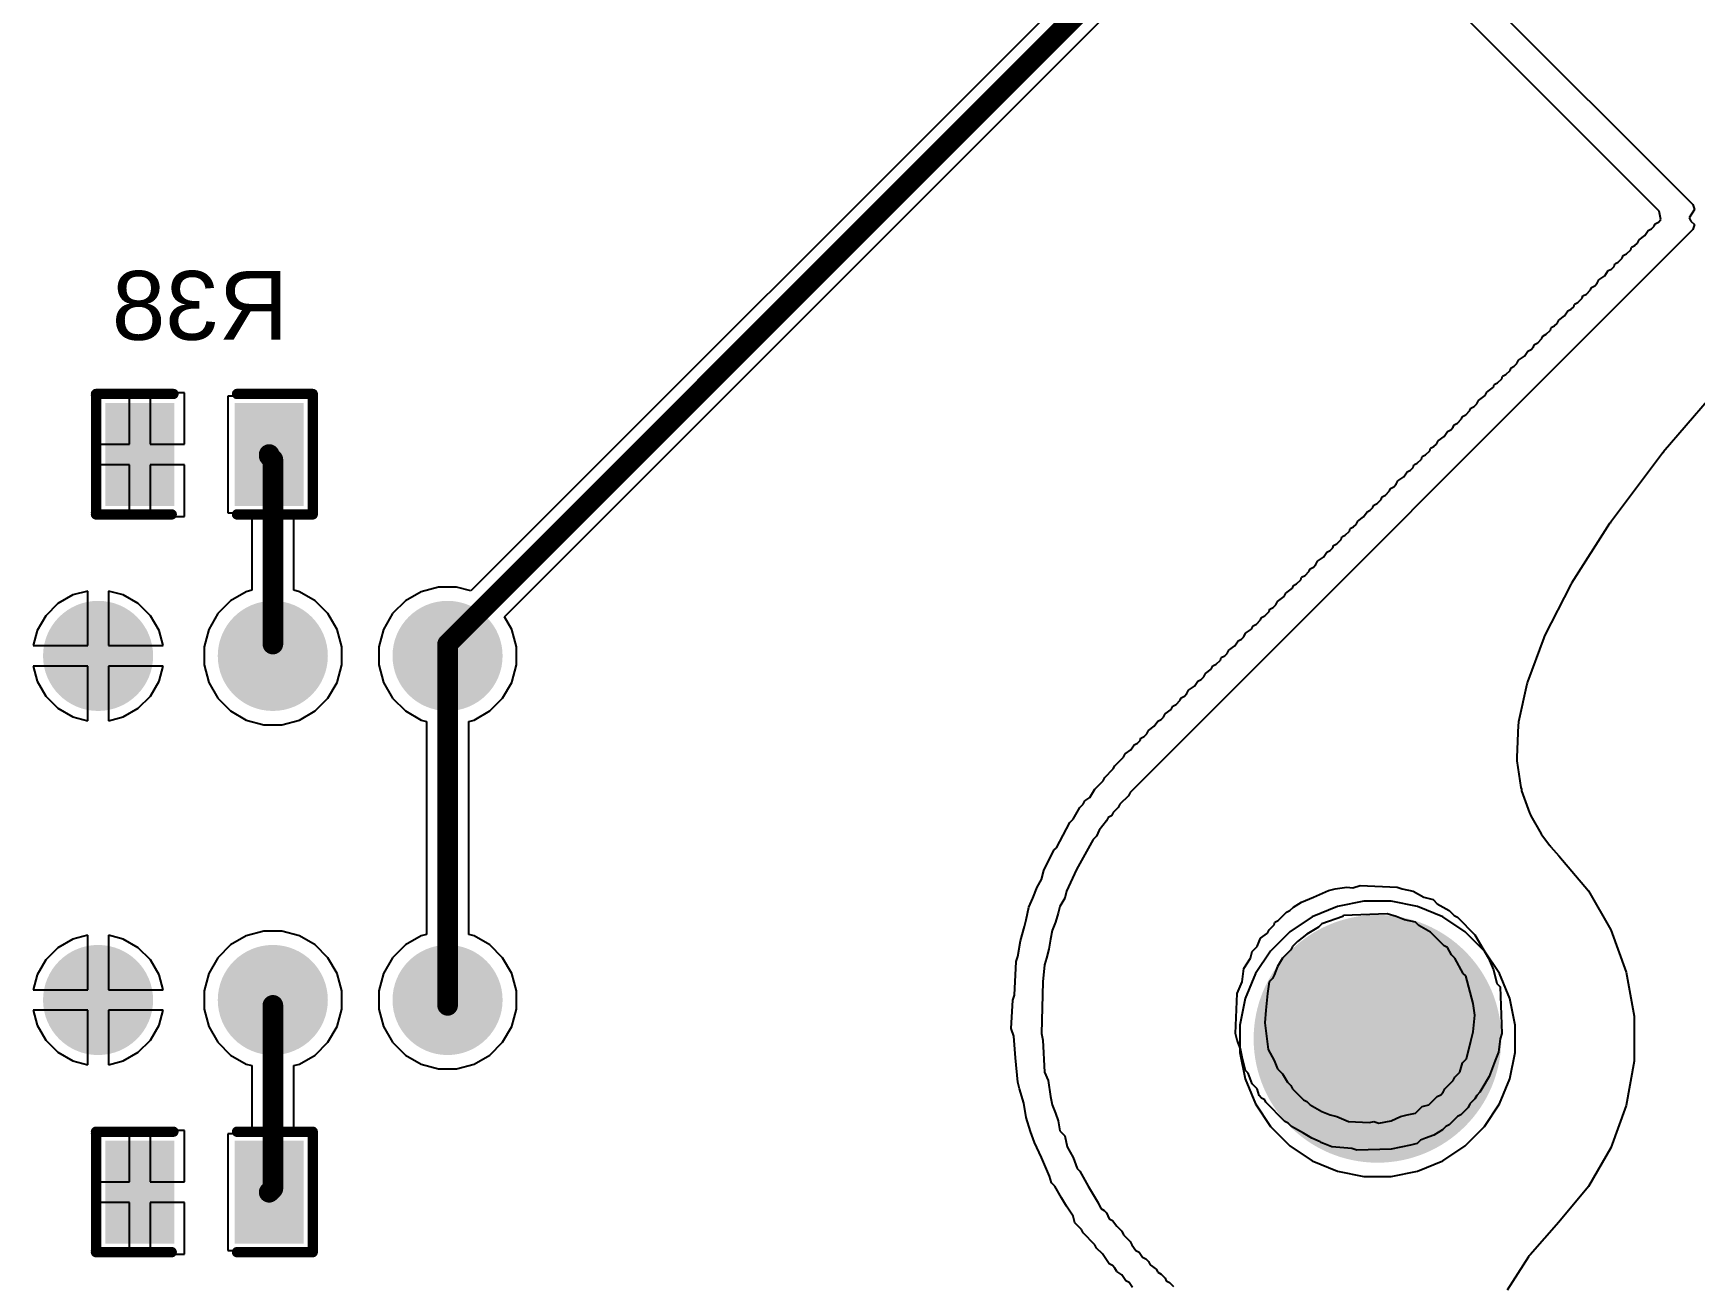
# Model space of a CAD drawing. Header units: millimetres. Extents: x 95 to 305, y 96 to 295.
# Drawn here: x 218.29 to 242.44, y 116.91 to 135.06 of the extents above; entities that cross this region are included whole.
import ezdxf

# ---------------------------------------------------------------- set-up
doc = ezdxf.new("R2010")
doc.units = ezdxf.units.MM
for name, color, linetype in [('BottomLayer', 5, 'Continuous'), ('BottomOverlay', 54, 'Continuous'), ('BottomPaste', 16, 'Continuous'), ('BottomSolder', 6, 'Continuous'), ('MultiLayer', 9, 'Continuous'), ('PadHoleLayer', 156, 'Continuous')]:
    doc.layers.add(name, color=color, linetype=linetype)
doc.styles.add('Arial', font='', dxfattribs={"height": 0.2})
doc.styles.get('Arial').set_extended_font_data('Arial')

# ---------------------------------------------------------------- blocks, each defined once
blk = doc.blocks.new('RES0805_B_21')
at = {"layer": 'BottomLayer'}
for points in [[(-1.388, 0.719), (-0.488, 0.719), (-0.488, -0.678), (-1.388, -0.678)], [(0.492, 0.719), (1.392, 0.719), (1.392, -0.678), (0.492, -0.678)]]:
    blk.add_hatch(color=5, dxfattribs=at).paths.add_polyline_path(points)
at = {"layer": 'BottomPaste'}
for points in [[(-1.388, 0.719), (-0.488, 0.719), (-0.488, -0.678), (-1.388, -0.678)], [(0.492, 0.719), (1.392, 0.719), (1.392, -0.678), (0.492, -0.678)]]:
    blk.add_hatch(color=16, dxfattribs=at).paths.add_polyline_path(points)
at = {"layer": 'BottomSolder'}
for points in [[(-1.438, 0.769), (-0.438, 0.769), (-0.438, -0.728), (-1.438, -0.728)], [(0.442, 0.769), (1.442, 0.769), (1.442, -0.728), (0.442, -0.728)]]:
    blk.add_hatch(color=6, dxfattribs=at).paths.add_polyline_path(points)
at = {"layer": 'BottomOverlay', "const_width": 0.15}
for points in [[(-1.575, 0.9), (-0.45, 0.9)], [(0.475, 0.9), (1.575, 0.9)], [(-1.575, 0.875), (-1.575, -0.825)], [(1.575, -0.825), (1.575, 0.875)], [(-1.575, -0.85), (-0.475, -0.85)], [(0.475, -0.85), (1.575, -0.85)]]:
    blk.add_lwpolyline(points, dxfattribs=at)
at = {"layer": 'BottomOverlay', "const_width": 0.075}
for points in [[(-1.613, 0.9, 1), (-1.538, 0.9, 1)], [(-0.487, 0.9, 1), (-0.412, 0.9, 1)], [(0.437, 0.9, 1), (0.513, 0.9, 1)], [(1.538, 0.9, 1), (1.613, 0.9, 1)], [(-1.613, 0.875, 1), (-1.538, 0.875, 1)], [(1.538, 0.875, 1), (1.613, 0.875, 1)], [(-1.613, -0.825, 1), (-1.538, -0.825, 1)], [(-1.613, -0.85, 1), (-1.538, -0.85, 1)], [(-0.513, -0.85, 1), (-0.437, -0.85, 1)], [(0.437, -0.85, 1), (0.513, -0.85, 1)], [(1.538, -0.825, 1), (1.613, -0.825, 1)], [(1.538, -0.85, 1), (1.613, -0.85, 1)]]:
    blk.add_lwpolyline(points, format="xyb", close=True, dxfattribs=at)
blk = doc.blocks.new('RES0805_B_22')
at = {"layer": 'BottomLayer'}
for points in [[(-1.388, 0.719), (-0.488, 0.719), (-0.488, -0.678), (-1.388, -0.678)], [(0.492, 0.719), (1.392, 0.719), (1.392, -0.678), (0.492, -0.678)]]:
    blk.add_hatch(color=5, dxfattribs=at).paths.add_polyline_path(points)
at = {"layer": 'BottomPaste'}
for points in [[(-1.388, 0.719), (-0.488, 0.719), (-0.488, -0.678), (-1.388, -0.678)], [(0.492, 0.719), (1.392, 0.719), (1.392, -0.678), (0.492, -0.678)]]:
    blk.add_hatch(color=16, dxfattribs=at).paths.add_polyline_path(points)
at = {"layer": 'BottomSolder'}
for points in [[(-1.438, 0.769), (-0.438, 0.769), (-0.438, -0.728), (-1.438, -0.728)], [(0.442, 0.769), (1.442, 0.769), (1.442, -0.728), (0.442, -0.728)]]:
    blk.add_hatch(color=6, dxfattribs=at).paths.add_polyline_path(points)
at = {"layer": 'BottomOverlay', "const_width": 0.15}
for points in [[(-1.575, 0.9), (-0.45, 0.9)], [(0.475, 0.9), (1.575, 0.9)], [(-1.575, -0.825), (-1.575, 0.875)], [(1.575, -0.825), (1.575, 0.875)], [(-1.575, -0.85), (-0.475, -0.85)], [(0.475, -0.85), (1.575, -0.85)]]:
    blk.add_lwpolyline(points, dxfattribs=at)
at = {"layer": 'BottomOverlay', "const_width": 0.075}
for points in [[(-1.613, 0.9, 1), (-1.538, 0.9, 1)], [(-0.487, 0.9, 1), (-0.412, 0.9, 1)], [(0.437, 0.9, 1), (0.513, 0.9, 1)], [(1.538, 0.9, 1), (1.613, 0.9, 1)], [(-1.613, 0.875, 1), (-1.538, 0.875, 1)], [(1.538, 0.875, 1), (1.613, 0.875, 1)], [(-1.613, -0.825, 1), (-1.538, -0.825, 1)], [(-1.613, -0.85, 1), (-1.538, -0.85, 1)], [(-0.513, -0.85, 1), (-0.437, -0.85, 1)], [(0.437, -0.85, 1), (0.513, -0.85, 1)], [(1.538, -0.825, 1), (1.613, -0.825, 1)], [(1.538, -0.85, 1), (1.613, -0.85, 1)]]:
    blk.add_lwpolyline(points, format="xyb", close=True, dxfattribs=at)
blk = doc.blocks.new('ESP1010_68')
at = {"layer": 'BottomLayer'}
h = blk.add_hatch(color=5, dxfattribs=at)
edge = h.paths.add_edge_path()
edge.add_arc((-2.596, -0.014), 0.75, 0, 360)
h = blk.add_hatch(color=5, dxfattribs=at)
edge = h.paths.add_edge_path()
edge.add_arc((-0.056, -0.014), 0.75, 0, 360)
h = blk.add_hatch(color=5, dxfattribs=at)
edge = h.paths.add_edge_path()
edge.add_arc((2.484, -0.014), 0.75, 0, 360)
at = {"layer": 'BottomSolder'}
h = blk.add_hatch(color=6, dxfattribs=at)
edge = h.paths.add_edge_path()
edge.add_arc((-2.596, -0.014), 0.8, 0, 360)
h = blk.add_hatch(color=6, dxfattribs=at)
edge = h.paths.add_edge_path()
edge.add_arc((-0.056, -0.014), 0.8, 0, 360)
h = blk.add_hatch(color=6, dxfattribs=at)
edge = h.paths.add_edge_path()
edge.add_arc((2.484, -0.014), 0.8, 0, 360)
at = {"layer": 'MultiLayer'}
h = blk.add_hatch(color=9, dxfattribs=at)
edge = h.paths.add_edge_path()
edge.add_arc((-2.596, -0.014), 0.75, 0, 360)
h = blk.add_hatch(color=9, dxfattribs=at)
edge = h.paths.add_edge_path()
edge.add_arc((-0.056, -0.014), 0.75, 0, 360)
h = blk.add_hatch(color=9, dxfattribs=at)
edge = h.paths.add_edge_path()
edge.add_arc((2.484, -0.014), 0.75, 0, 360)
at = {"layer": 'PadHoleLayer'}
h = blk.add_hatch(color=156, dxfattribs=at)
edge = h.paths.add_edge_path()
edge.add_arc((-2.596, -0.014), 0.45, 0, 360)
h = blk.add_hatch(color=156, dxfattribs=at)
edge = h.paths.add_edge_path()
edge.add_arc((-0.056, -0.014), 0.45, 0, 360)
h = blk.add_hatch(color=156, dxfattribs=at)
edge = h.paths.add_edge_path()
edge.add_arc((2.484, -0.014), 0.45, 0, 360)
blk = doc.blocks.new('ESP1010_69')
at = {"layer": 'BottomLayer'}
h = blk.add_hatch(color=5, dxfattribs=at)
edge = h.paths.add_edge_path()
edge.add_arc((-2.596, -0.014), 0.75, 0, 360)
h = blk.add_hatch(color=5, dxfattribs=at)
edge = h.paths.add_edge_path()
edge.add_arc((-0.056, -0.014), 0.75, 0, 360)
h = blk.add_hatch(color=5, dxfattribs=at)
edge = h.paths.add_edge_path()
edge.add_arc((2.484, -0.014), 0.75, 0, 360)
at = {"layer": 'BottomSolder'}
h = blk.add_hatch(color=6, dxfattribs=at)
edge = h.paths.add_edge_path()
edge.add_arc((-2.596, -0.014), 0.8, 0, 360)
h = blk.add_hatch(color=6, dxfattribs=at)
edge = h.paths.add_edge_path()
edge.add_arc((-0.056, -0.014), 0.8, 0, 360)
h = blk.add_hatch(color=6, dxfattribs=at)
edge = h.paths.add_edge_path()
edge.add_arc((2.484, -0.014), 0.8, 0, 360)
at = {"layer": 'MultiLayer'}
h = blk.add_hatch(color=9, dxfattribs=at)
edge = h.paths.add_edge_path()
edge.add_arc((-2.596, -0.014), 0.75, 0, 360)
h = blk.add_hatch(color=9, dxfattribs=at)
edge = h.paths.add_edge_path()
edge.add_arc((-0.056, -0.014), 0.75, 0, 360)
h = blk.add_hatch(color=9, dxfattribs=at)
edge = h.paths.add_edge_path()
edge.add_arc((2.484, -0.014), 0.75, 0, 360)
at = {"layer": 'PadHoleLayer'}
h = blk.add_hatch(color=156, dxfattribs=at)
edge = h.paths.add_edge_path()
edge.add_arc((-2.596, -0.014), 0.45, 0, 360)
h = blk.add_hatch(color=156, dxfattribs=at)
edge = h.paths.add_edge_path()
edge.add_arc((-0.056, -0.014), 0.45, 0, 360)
h = blk.add_hatch(color=156, dxfattribs=at)
edge = h.paths.add_edge_path()
edge.add_arc((2.484, -0.014), 0.45, 0, 360)

msp = doc.modelspace()

# ---------------------------------------------------------------- hatches: boundary and pattern name
at = {"layer": 'BottomLayer'}
h = msp.add_hatch(color=5, dxfattribs=at)
edge = h.paths.add_edge_path()
edge.add_arc((237.83, 120.45), 1.75, 0, 360)
at = {"layer": 'BottomSolder'}
h = msp.add_hatch(color=6, dxfattribs=at)
edge = h.paths.add_edge_path()
edge.add_arc((237.83, 120.45), 1.8, 0, 360)
at = {"layer": 'MultiLayer'}
h = msp.add_hatch(color=9, dxfattribs=at)
edge = h.paths.add_edge_path()
edge.add_arc((237.83, 120.45), 1.75, 0, 360)
at = {"layer": 'PadHoleLayer'}
h = msp.add_hatch(color=156, dxfattribs=at)
edge = h.paths.add_edge_path()
edge.add_arc((237.83, 120.45), 1.75, 0, 360)

# ---------------------------------------------------------------- linework, layer by layer
at = {"layer": 'BottomLayer'}
for p, q in [((247.207, 149.512), (224.653, 126.958)), ((225.141, 126.581), (247.729, 149.169)), ((243.058, 130.222), (241.985, 128.975)), ((219.69, 129.839), (219.19, 129.839)), ((219.19, 129.839), (219.19, 129.09)), ((219.69, 129.09), (219.69, 129.839)), ((220.49, 129.839), (219.99, 129.839)), ((219.99, 129.839), (219.99, 129.09)), ((220.49, 129.09), (220.49, 129.839)), ((222.32, 129.789), (221.12, 129.789)), ((221.12, 129.789), (221.12, 128.092)), ((222.32, 128.092), (222.32, 129.789)), ((219.19, 129.09), (219.69, 129.09)), ((219.99, 129.09), (220.49, 129.09)), ((241.985, 128.975), (241.981, 128.967)), ((219.69, 128.79), (219.19, 128.79)), ((219.19, 128.79), (219.19, 128.042)), ((219.69, 128.042), (219.69, 128.79)), ((220.49, 128.79), (219.99, 128.79)), ((219.99, 128.79), (219.99, 128.042)), ((220.49, 128.042), (220.49, 128.79)), ((241.975, 128.962), (241.216, 127.954)), ((241.981, 128.967), (241.975, 128.962)), ((219.19, 128.042), (219.69, 128.042)), ((219.99, 128.042), (220.49, 128.042)), ((221.12, 128.092), (221.468, 128.092)), ((221.468, 128.092), (221.468, 126.967)), ((222.08, 126.967), (222.08, 128.092)), ((222.08, 128.092), (222.32, 128.092)), ((241.205, 127.938), (240.652, 127.071)), ((241.212, 127.945), (241.205, 127.938)), ((241.216, 127.954), (241.212, 127.945)), ((240.64, 127.05), (240.259, 126.305)), ((240.647, 127.059), (240.64, 127.05)), ((240.652, 127.071), (240.647, 127.059)), ((218.867, 126.899), (218.65, 126.774)), ((219.084, 126.957), (218.867, 126.899)), ((219.084, 126.164), (219.084, 126.957)), ((219.6, 126.899), (219.384, 126.957)), ((219.384, 126.957), (219.384, 126.164)), ((219.817, 126.774), (219.6, 126.899)), ((221.16, 126.814), (220.974, 126.628)), ((221.388, 126.946), (221.16, 126.814)), ((221.468, 126.967), (221.388, 126.946)), ((222.16, 126.946), (222.08, 126.967)), ((222.388, 126.814), (222.16, 126.946)), ((222.574, 126.628), (222.388, 126.814)), ((223.7, 126.814), (223.514, 126.628)), ((223.928, 126.946), (223.7, 126.814)), ((224.182, 127.014), (223.928, 126.946)), ((224.445, 127.014), (224.182, 127.014)), ((224.653, 126.958), (224.445, 127.014)), ((218.474, 126.597), (218.349, 126.381)), ((218.65, 126.774), (218.474, 126.597)), ((219.994, 126.597), (219.817, 126.774)), ((220.119, 126.381), (219.994, 126.597)), ((220.974, 126.628), (220.842, 126.4)), ((222.706, 126.4), (222.574, 126.628)), ((223.514, 126.628), (223.382, 126.4)), ((225.246, 126.4), (225.141, 126.581)), ((218.349, 126.381), (218.29, 126.164)), ((220.177, 126.164), (220.119, 126.381)), ((220.842, 126.4), (220.774, 126.146)), ((222.774, 126.146), (222.706, 126.4)), ((223.382, 126.4), (223.314, 126.146)), ((225.314, 126.146), (225.246, 126.4)), ((218.29, 126.164), (219.084, 126.164)), ((219.384, 126.164), (220.177, 126.164)), ((220.774, 126.146), (220.774, 125.882)), ((222.774, 125.882), (222.774, 126.146)), ((223.314, 126.146), (223.314, 125.882)), ((225.314, 125.882), (225.314, 126.146)), ((240.247, 126.277), (240.009, 125.638)), ((240.255, 126.29), (240.247, 126.277)), ((240.259, 126.305), (240.255, 126.29)), ((219.084, 125.864), (218.29, 125.864)), ((218.29, 125.864), (218.349, 125.647)), ((219.084, 125.071), (219.084, 125.864)), ((220.177, 125.864), (219.384, 125.864)), ((219.384, 125.864), (219.384, 125.071)), ((220.119, 125.647), (220.177, 125.864)), ((220.774, 125.882), (220.842, 125.628)), ((222.706, 125.628), (222.774, 125.882)), ((223.314, 125.882), (223.382, 125.628)), ((225.246, 125.628), (225.314, 125.882)), ((218.349, 125.647), (218.474, 125.431)), ((219.994, 125.431), (220.119, 125.647)), ((220.842, 125.628), (220.974, 125.4)), ((222.574, 125.4), (222.706, 125.628)), ((223.382, 125.628), (223.514, 125.4)), ((225.114, 125.4), (225.246, 125.628)), ((239.999, 125.604), (239.88, 125.055)), ((240.006, 125.62), (239.999, 125.604)), ((240.009, 125.638), (240.006, 125.62)), ((218.474, 125.431), (218.65, 125.254)), ((219.817, 125.254), (219.994, 125.431)), ((220.974, 125.4), (221.16, 125.214)), ((222.388, 125.214), (222.574, 125.4)), ((223.514, 125.4), (223.7, 125.214)), ((224.928, 125.214), (225.114, 125.4)), ((218.65, 125.254), (218.867, 125.129)), ((218.867, 125.129), (219.084, 125.071)), ((219.384, 125.071), (219.6, 125.129)), ((219.6, 125.129), (219.817, 125.254)), ((221.16, 125.214), (221.388, 125.082)), ((222.16, 125.082), (222.388, 125.214)), ((223.7, 125.214), (223.928, 125.082)), ((224.7, 125.082), (224.928, 125.214)), ((221.388, 125.082), (221.642, 125.014)), ((221.642, 125.014), (221.905, 125.014)), ((221.905, 125.014), (222.16, 125.082)), ((223.928, 125.082), (224.008, 125.061)), ((224.008, 125.061), (224.008, 121.967)), ((224.62, 125.061), (224.7, 125.082)), ((224.62, 121.967), (224.62, 125.061)), ((239.874, 125.012), (239.854, 124.54)), ((239.88, 125.033), (239.874, 125.012)), ((239.88, 125.055), (239.88, 125.033)), ((239.854, 124.54), (239.857, 124.516)), ((239.857, 124.516), (239.856, 124.491)), ((239.856, 124.491), (239.913, 124.102)), ((239.913, 124.102), (239.922, 124.079)), ((239.922, 124.079), (239.925, 124.055)), ((239.925, 124.055), (240.038, 123.734)), ((240.038, 123.734), (240.05, 123.714)), ((240.05, 123.714), (240.057, 123.692)), ((240.057, 123.692), (240.208, 123.427)), ((240.208, 123.427), (240.219, 123.414)), ((240.219, 123.414), (240.227, 123.399)), ((240.227, 123.399), (240.334, 123.258)), ((240.334, 123.258), (240.342, 123.25)), ((240.342, 123.25), (240.348, 123.24)), ((240.348, 123.24), (240.467, 123.111)), ((240.467, 123.111), (240.897, 122.598)), ((237.633, 122.45), (237.247, 122.374)), ((238.027, 122.45), (237.633, 122.45)), ((238.414, 122.374), (238.027, 122.45)), ((240.897, 122.598), (241.224, 122.033)), ((236.883, 122.223), (236.555, 122.004)), ((237.247, 122.374), (236.883, 122.223)), ((238.778, 122.223), (238.414, 122.374)), ((239.105, 122.004), (238.778, 122.223)), ((221.642, 122.014), (221.388, 121.946)), ((221.905, 122.014), (221.642, 122.014)), ((222.16, 121.946), (221.905, 122.014)), ((224.008, 121.967), (223.928, 121.946)), ((224.7, 121.946), (224.62, 121.967)), ((236.555, 122.004), (236.277, 121.725)), ((239.384, 121.725), (239.105, 122.004)), ((241.224, 122.033), (241.447, 121.42)), ((218.65, 121.774), (218.474, 121.597)), ((218.867, 121.899), (218.65, 121.774)), ((219.084, 121.957), (218.867, 121.899)), ((219.084, 121.164), (219.084, 121.957)), ((219.6, 121.899), (219.384, 121.957)), ((219.384, 121.957), (219.384, 121.164)), ((219.817, 121.774), (219.6, 121.899)), ((219.994, 121.597), (219.817, 121.774)), ((221.16, 121.814), (220.974, 121.628)), ((221.388, 121.946), (221.16, 121.814)), ((222.388, 121.814), (222.16, 121.946)), ((222.574, 121.628), (222.388, 121.814)), ((223.7, 121.814), (223.514, 121.628)), ((223.928, 121.946), (223.7, 121.814)), ((224.928, 121.814), (224.7, 121.946)), ((225.114, 121.628), (224.928, 121.814)), ((236.277, 121.725), (236.058, 121.398)), ((239.603, 121.398), (239.384, 121.725)), ((218.474, 121.597), (218.349, 121.381)), ((220.119, 121.381), (219.994, 121.597)), ((220.974, 121.628), (220.842, 121.4)), ((222.706, 121.4), (222.574, 121.628)), ((223.514, 121.628), (223.382, 121.4)), ((225.246, 121.4), (225.114, 121.628)), ((218.349, 121.381), (218.29, 121.164)), ((220.177, 121.164), (220.119, 121.381)), ((220.842, 121.4), (220.774, 121.146)), ((222.774, 121.146), (222.706, 121.4)), ((223.382, 121.4), (223.314, 121.146)), ((225.314, 121.146), (225.246, 121.4)), ((236.058, 121.398), (235.907, 121.034)), ((239.753, 121.034), (239.603, 121.398)), ((241.447, 121.42), (241.56, 120.777)), ((218.29, 121.164), (219.084, 121.164)), ((219.384, 121.164), (220.177, 121.164)), ((220.774, 121.146), (220.774, 120.882)), ((222.774, 120.882), (222.774, 121.146)), ((223.314, 121.146), (223.314, 120.882)), ((225.314, 120.882), (225.314, 121.146)), ((235.907, 121.034), (235.83, 120.647)), ((239.83, 120.647), (239.753, 121.034)), ((219.084, 120.864), (218.29, 120.864)), ((218.29, 120.864), (218.349, 120.647)), ((219.084, 120.071), (219.084, 120.864)), ((220.177, 120.864), (219.384, 120.864)), ((219.384, 120.864), (219.384, 120.071)), ((220.119, 120.647), (220.177, 120.864)), ((220.774, 120.882), (220.842, 120.628)), ((222.706, 120.628), (222.774, 120.882)), ((223.314, 120.882), (223.382, 120.628)), ((225.246, 120.628), (225.314, 120.882)), ((241.56, 120.777), (241.56, 120.124)), ((218.349, 120.647), (218.474, 120.431)), ((219.994, 120.431), (220.119, 120.647)), ((220.842, 120.628), (220.974, 120.4)), ((222.574, 120.4), (222.706, 120.628)), ((223.382, 120.628), (223.514, 120.4)), ((225.114, 120.4), (225.246, 120.628)), ((235.83, 120.647), (235.83, 120.253)), ((239.83, 120.253), (239.83, 120.647)), ((218.474, 120.431), (218.65, 120.254)), ((219.817, 120.254), (219.994, 120.431)), ((220.974, 120.4), (221.16, 120.214)), ((222.388, 120.214), (222.574, 120.4)), ((223.514, 120.4), (223.7, 120.214)), ((224.928, 120.214), (225.114, 120.4)), ((218.65, 120.254), (218.867, 120.129)), ((218.867, 120.129), (219.084, 120.071)), ((219.384, 120.071), (219.6, 120.129)), ((219.6, 120.129), (219.817, 120.254)), ((221.16, 120.214), (221.388, 120.082)), ((221.388, 120.082), (221.468, 120.061)), ((221.468, 120.061), (221.468, 119.069)), ((222.08, 120.061), (222.16, 120.082)), ((222.08, 119.069), (222.08, 120.061)), ((222.16, 120.082), (222.388, 120.214)), ((223.7, 120.214), (223.928, 120.082)), ((223.928, 120.082), (224.182, 120.014)), ((224.445, 120.014), (224.7, 120.082)), ((224.7, 120.082), (224.928, 120.214)), ((235.83, 120.253), (235.907, 119.867)), ((239.753, 119.867), (239.83, 120.253)), ((241.56, 120.124), (241.447, 119.481)), ((224.182, 120.014), (224.445, 120.014)), ((235.907, 119.867), (236.058, 119.503)), ((239.603, 119.503), (239.753, 119.867)), ((236.058, 119.503), (236.277, 119.176)), ((239.384, 119.176), (239.603, 119.503)), ((241.447, 119.481), (241.224, 118.868)), ((219.69, 119.119), (219.19, 119.119)), ((219.19, 119.119), (219.19, 118.37)), ((219.69, 118.37), (219.69, 119.119)), ((220.49, 119.119), (219.99, 119.119)), ((219.99, 119.119), (219.99, 118.37)), ((220.49, 118.37), (220.49, 119.119)), ((221.468, 119.069), (221.12, 119.069)), ((221.12, 119.069), (221.12, 117.372)), ((222.32, 119.069), (222.08, 119.069)), ((222.32, 117.372), (222.32, 119.069)), ((236.277, 119.176), (236.555, 118.897)), ((239.105, 118.897), (239.384, 119.176)), ((236.555, 118.897), (236.883, 118.678)), ((238.778, 118.678), (239.105, 118.897)), ((241.224, 118.868), (240.897, 118.303)), ((236.883, 118.678), (237.247, 118.527)), ((238.414, 118.527), (238.778, 118.678)), ((219.19, 118.37), (219.69, 118.37)), ((219.99, 118.37), (220.49, 118.37)), ((237.247, 118.527), (237.633, 118.45)), ((237.633, 118.45), (238.027, 118.45)), ((238.027, 118.45), (238.414, 118.527)), ((240.897, 118.303), (240.465, 117.788)), ((219.69, 118.07), (219.19, 118.07)), ((219.19, 118.07), (219.19, 117.322)), ((219.69, 117.322), (219.69, 118.07)), ((220.49, 118.07), (219.99, 118.07)), ((219.99, 118.07), (219.99, 117.322)), ((220.49, 117.322), (220.49, 118.07)), ((240.465, 117.788), (240.047, 117.312)), ((219.19, 117.322), (219.69, 117.322)), ((219.99, 117.322), (220.49, 117.322)), ((221.12, 117.372), (222.32, 117.372)), ((240.024, 117.281), (239.715, 116.798)), ((240.037, 117.295), (240.024, 117.281)), ((240.047, 117.312), (240.037, 117.295))]:
    msp.add_line(p, q, dxfattribs=at)
at = {"layer": 'BottomLayer', "const_width": 0.3}
for points in [[(224.314, 126.186), (247.513, 149.386)], [(221.72, 128.92), (221.72, 128.94)], [(221.72, 128.92), (221.774, 128.866)], [(221.774, 126.186), (221.774, 128.866)], [(224.314, 120.936), (224.314, 126.186)], [(221.774, 118.274), (221.774, 120.936)], [(221.72, 118.22), (221.774, 118.274)]]:
    msp.add_lwpolyline(points, dxfattribs=at)
at = {"layer": 'BottomLayer', "const_width": 0.15}
for points in [[(221.645, 128.94, 1), (221.795, 128.94, 1)], [(221.645, 128.92, 1), (221.795, 128.92, 1)], [(221.645, 128.92, 1), (221.795, 128.92, 1)], [(221.699, 128.866, 1), (221.849, 128.866, 1)], [(221.699, 128.866, 1), (221.849, 128.866, 1)], [(221.699, 126.186, 1), (221.849, 126.186, 1)], [(224.239, 126.186, 1), (224.389, 126.186, 1)], [(224.239, 126.186, 1), (224.389, 126.186, 1)], [(221.699, 120.936, 1), (221.849, 120.936, 1)], [(224.239, 120.936, 1), (224.389, 120.936, 1)], [(221.645, 118.22, 1), (221.795, 118.22, 1)], [(221.699, 118.274, 1), (221.849, 118.274, 1)], [(221.699, 118.274, 1), (221.849, 118.274, 1)]]:
    msp.add_lwpolyline(points, format="xyb", close=True, dxfattribs=at)
at = {"layer": 'BottomOverlay'}
for p, q in [((221.784, 153.201), (242.412, 132.573)), ((241.925, 132.476), (221.54, 152.86)), ((241.913, 132.317), (241.949, 132.354)), ((241.949, 132.354), (241.925, 132.476)), ((242.436, 132.5), (242.363, 132.378)), ((242.363, 132.378), (242.387, 132.33)), ((242.412, 132.573), (242.436, 132.5)), ((242.412, 132.208), (234.234, 124.03)), ((241.633, 132.062), (241.718, 132.123)), ((241.718, 132.123), (241.767, 132.196)), ((241.767, 132.196), (241.815, 132.22)), ((241.815, 132.22), (241.852, 132.257)), ((241.852, 132.257), (241.864, 132.293)), ((241.864, 132.293), (241.913, 132.317)), ((242.387, 132.33), (242.436, 132.281)), ((242.436, 132.281), (242.412, 132.208)), ((241.45, 131.855), (241.511, 131.916)), ((241.511, 131.916), (241.523, 131.952)), ((241.523, 131.952), (241.572, 131.977)), ((241.572, 131.977), (241.608, 132.013)), ((241.608, 132.013), (241.633, 132.062)), ((241.182, 131.612), (241.231, 131.636)), ((241.231, 131.636), (241.268, 131.672)), ((241.268, 131.672), (241.28, 131.709)), ((241.28, 131.709), (241.328, 131.733)), ((241.328, 131.733), (241.389, 131.794)), ((241.389, 131.794), (241.402, 131.831)), ((241.402, 131.831), (241.45, 131.855)), ((240.939, 131.368), (240.988, 131.393)), ((240.988, 131.393), (241.024, 131.429)), ((241.024, 131.429), (241.049, 131.478)), ((241.049, 131.478), (241.134, 131.539)), ((241.134, 131.539), (241.182, 131.612)), ((240.696, 131.125), (240.744, 131.149)), ((240.744, 131.149), (240.805, 131.21)), ((240.805, 131.21), (240.817, 131.247)), ((240.817, 131.247), (240.866, 131.271)), ((240.866, 131.271), (240.927, 131.332)), ((240.927, 131.332), (240.939, 131.368)), ((240.464, 130.894), (240.55, 130.954)), ((240.55, 130.954), (240.598, 131.027)), ((240.598, 131.027), (240.647, 131.052)), ((240.647, 131.052), (240.683, 131.088)), ((240.683, 131.088), (240.696, 131.125)), ((240.221, 130.626), (240.233, 130.662)), ((240.233, 130.662), (240.282, 130.687)), ((240.282, 130.687), (240.343, 130.748)), ((240.343, 130.748), (240.355, 130.784)), ((240.355, 130.784), (240.404, 130.808)), ((240.404, 130.808), (240.44, 130.845)), ((240.44, 130.845), (240.464, 130.894)), ((239.965, 130.37), (240.014, 130.443)), ((240.014, 130.443), (240.063, 130.468)), ((240.063, 130.468), (240.099, 130.504)), ((240.099, 130.504), (240.112, 130.541)), ((240.112, 130.541), (240.16, 130.565)), ((240.16, 130.565), (240.221, 130.626)), ((239.759, 130.163), (239.771, 130.2)), ((239.771, 130.2), (239.819, 130.224)), ((239.819, 130.224), (239.856, 130.261)), ((239.856, 130.261), (239.88, 130.309)), ((239.88, 130.309), (239.965, 130.37)), ((239.515, 129.92), (239.527, 129.957)), ((239.527, 129.957), (239.576, 129.981)), ((239.576, 129.981), (239.637, 130.042)), ((239.637, 130.042), (239.649, 130.078)), ((239.649, 130.078), (239.698, 130.103)), ((239.698, 130.103), (239.759, 130.163)), ((239.272, 129.677), (239.296, 129.725)), ((239.296, 129.725), (239.394, 129.798)), ((239.394, 129.798), (239.418, 129.847)), ((239.418, 129.847), (239.515, 129.92)), ((238.992, 129.397), (239.053, 129.458)), ((239.053, 129.458), (239.065, 129.494)), ((239.065, 129.494), (239.114, 129.518)), ((239.114, 129.518), (239.174, 129.579)), ((239.174, 129.579), (239.187, 129.616)), ((239.187, 129.616), (239.235, 129.64)), ((239.235, 129.64), (239.272, 129.677)), ((238.797, 129.202), (238.846, 129.275)), ((238.846, 129.275), (238.895, 129.299)), ((238.895, 129.299), (238.931, 129.336)), ((238.931, 129.336), (238.943, 129.372)), ((238.943, 129.372), (238.992, 129.397)), ((238.529, 128.934), (238.59, 128.995)), ((238.59, 128.995), (238.602, 129.032)), ((238.602, 129.032), (238.651, 129.056)), ((238.651, 129.056), (238.688, 129.092)), ((238.688, 129.092), (238.712, 129.141)), ((238.712, 129.141), (238.797, 129.202)), ((238.31, 128.715), (238.347, 128.752)), ((238.347, 128.752), (238.359, 128.788)), ((238.359, 128.788), (238.408, 128.813)), ((238.408, 128.813), (238.469, 128.873)), ((238.469, 128.873), (238.481, 128.91)), ((238.481, 128.91), (238.529, 128.934)), ((238.067, 128.472), (238.104, 128.508)), ((238.104, 128.508), (238.128, 128.557)), ((238.128, 128.557), (238.213, 128.618)), ((238.213, 128.618), (238.262, 128.691)), ((238.262, 128.691), (238.31, 128.715)), ((237.824, 128.228), (237.884, 128.289)), ((237.884, 128.289), (237.897, 128.326)), ((237.897, 128.326), (237.945, 128.35)), ((237.945, 128.35), (238.006, 128.411)), ((238.006, 128.411), (238.018, 128.447)), ((238.018, 128.447), (238.067, 128.472)), ((237.544, 127.973), (237.629, 128.034)), ((237.629, 128.034), (237.678, 128.107)), ((237.678, 128.107), (237.726, 128.131)), ((237.726, 128.131), (237.763, 128.168)), ((237.763, 128.168), (237.775, 128.204)), ((237.775, 128.204), (237.824, 128.228)), ((237.312, 127.742), (237.361, 127.766)), ((237.361, 127.766), (237.422, 127.827)), ((237.422, 127.827), (237.434, 127.863)), ((237.434, 127.863), (237.483, 127.888)), ((237.483, 127.888), (237.519, 127.924)), ((237.519, 127.924), (237.544, 127.973)), ((237.045, 127.45), (237.093, 127.523)), ((237.093, 127.523), (237.142, 127.547)), ((237.142, 127.547), (237.179, 127.583)), ((237.179, 127.583), (237.191, 127.62)), ((237.191, 127.62), (237.239, 127.644)), ((237.239, 127.644), (237.3, 127.705)), ((237.3, 127.705), (237.312, 127.742)), ((236.838, 127.243), (236.85, 127.279)), ((236.85, 127.279), (236.899, 127.304)), ((236.899, 127.304), (236.935, 127.34)), ((236.935, 127.34), (236.96, 127.389)), ((236.96, 127.389), (237.045, 127.45)), ((236.607, 127.036), (236.655, 127.06)), ((236.655, 127.06), (236.716, 127.121)), ((236.716, 127.121), (236.728, 127.158)), ((236.728, 127.158), (236.777, 127.182)), ((236.777, 127.182), (236.838, 127.243)), ((236.351, 126.756), (236.375, 126.805)), ((236.375, 126.805), (236.473, 126.878)), ((236.473, 126.878), (236.497, 126.926)), ((236.497, 126.926), (236.594, 126.999)), ((236.594, 126.999), (236.607, 127.036)), ((236.132, 126.537), (236.144, 126.573)), ((236.144, 126.573), (236.193, 126.598)), ((236.193, 126.598), (236.254, 126.659)), ((236.254, 126.659), (236.266, 126.695)), ((236.266, 126.695), (236.315, 126.719)), ((236.315, 126.719), (236.351, 126.756)), ((235.889, 126.293), (235.913, 126.342)), ((235.913, 126.342), (235.998, 126.403)), ((235.998, 126.403), (236.022, 126.452)), ((236.022, 126.452), (236.071, 126.476)), ((236.071, 126.476), (236.132, 126.537)), ((235.645, 126.05), (235.67, 126.099)), ((235.67, 126.099), (235.755, 126.16)), ((235.755, 126.16), (235.803, 126.233)), ((235.803, 126.233), (235.852, 126.257)), ((235.852, 126.257), (235.889, 126.293)), ((235.414, 125.819), (235.438, 125.868)), ((235.438, 125.868), (235.487, 125.892)), ((235.487, 125.892), (235.548, 125.953)), ((235.548, 125.953), (235.56, 125.989)), ((235.56, 125.989), (235.609, 126.014)), ((235.609, 126.014), (235.645, 126.05)), ((235.171, 125.575), (235.219, 125.648)), ((235.219, 125.648), (235.268, 125.673)), ((235.268, 125.673), (235.304, 125.709)), ((235.304, 125.709), (235.329, 125.758)), ((235.329, 125.758), (235.414, 125.819)), ((234.903, 125.308), (234.964, 125.369)), ((234.964, 125.369), (234.976, 125.405)), ((234.976, 125.405), (235.025, 125.429)), ((235.025, 125.429), (235.061, 125.466)), ((235.061, 125.466), (235.085, 125.515)), ((235.085, 125.515), (235.171, 125.575)), ((234.684, 125.089), (234.72, 125.125)), ((234.72, 125.125), (234.745, 125.174)), ((234.745, 125.174), (234.83, 125.235)), ((234.83, 125.235), (234.854, 125.283)), ((234.854, 125.283), (234.903, 125.308)), ((234.44, 124.845), (234.477, 124.882)), ((234.477, 124.882), (234.501, 124.93)), ((234.501, 124.93), (234.586, 124.991)), ((234.586, 124.991), (234.635, 125.064)), ((234.635, 125.064), (234.684, 125.089)), ((234.161, 124.59), (234.246, 124.651)), ((234.246, 124.651), (234.294, 124.724)), ((234.294, 124.724), (234.343, 124.748)), ((234.343, 124.748), (234.38, 124.784)), ((234.38, 124.784), (234.392, 124.821)), ((234.392, 124.821), (234.44, 124.845)), ((233.99, 124.371), (234.014, 124.419)), ((234.014, 124.419), (234.136, 124.541)), ((234.136, 124.541), (234.161, 124.59)), ((233.722, 124.079), (233.844, 124.2)), ((233.844, 124.2), (233.868, 124.249)), ((233.868, 124.249), (233.99, 124.371)), ((233.552, 123.859), (233.576, 123.908)), ((233.576, 123.908), (233.649, 123.957)), ((233.649, 123.957), (233.722, 124.079)), ((234.209, 123.981), (234.087, 123.859)), ((234.234, 124.03), (234.209, 123.981)), ((233.406, 123.64), (233.503, 123.811)), ((233.503, 123.811), (233.552, 123.859)), ((233.917, 123.665), (233.893, 123.616)), ((233.966, 123.689), (233.917, 123.665)), ((233.99, 123.738), (233.966, 123.689)), ((234.063, 123.811), (233.99, 123.738)), ((234.087, 123.859), (234.063, 123.811)), ((233.163, 123.227), (233.357, 123.592)), ((233.357, 123.592), (233.406, 123.64)), ((233.783, 123.482), (233.747, 123.397)), ((233.893, 123.616), (233.783, 123.482)), ((232.98, 122.898), (233.126, 123.19)), ((233.126, 123.19), (233.163, 123.227)), ((233.698, 123.348), (233.455, 122.91)), ((233.747, 123.397), (233.698, 123.348)), ((232.883, 122.655), (232.944, 122.764)), ((232.944, 122.764), (232.98, 122.898)), ((233.455, 122.91), (233.309, 122.594)), ((232.761, 122.363), (232.822, 122.496)), ((232.822, 122.496), (232.883, 122.655)), ((233.284, 122.496), (233.211, 122.375)), ((233.309, 122.594), (233.284, 122.496)), ((236.728, 122.436), (236.899, 122.509)), ((236.899, 122.509), (237.118, 122.606)), ((237.118, 122.606), (237.215, 122.63)), ((237.215, 122.63), (237.385, 122.655)), ((237.385, 122.655), (237.471, 122.643)), ((237.471, 122.643), (237.58, 122.679)), ((237.58, 122.679), (238.116, 122.655)), ((238.116, 122.655), (238.189, 122.63)), ((238.189, 122.63), (238.347, 122.594)), ((238.347, 122.594), (238.505, 122.509)), ((238.505, 122.509), (238.639, 122.472)), ((238.639, 122.472), (238.7, 122.411)), ((232.724, 122.18), (232.761, 122.363)), ((233.187, 122.277), (233.15, 122.144)), ((233.211, 122.375), (233.187, 122.277)), ((236.388, 122.168), (236.509, 122.29)), ((236.509, 122.29), (236.558, 122.314)), ((236.558, 122.314), (236.607, 122.363)), ((236.607, 122.363), (236.728, 122.436)), ((237.325, 122.229), (237.02, 122.119)), ((237.337, 122.241), (237.325, 122.229)), ((237.97, 122.265), (237.337, 122.241)), ((238.104, 122.229), (237.97, 122.265)), ((238.225, 122.18), (238.104, 122.229)), ((238.7, 122.411), (238.87, 122.314)), ((238.87, 122.314), (238.943, 122.241)), ((238.943, 122.241), (238.992, 122.217)), ((238.992, 122.217), (239.247, 121.961)), ((232.639, 121.876), (232.7, 122.083)), ((232.7, 122.083), (232.724, 122.18)), ((233.102, 122.022), (233.077, 121.9)), ((233.15, 122.144), (233.102, 122.022)), ((236.132, 121.912), (236.229, 121.985)), ((236.229, 121.985), (236.254, 122.034)), ((236.254, 122.034), (236.327, 122.107)), ((236.327, 122.107), (236.339, 122.144)), ((236.339, 122.144), (236.388, 122.168)), ((236.801, 121.973), (236.667, 121.864)), ((236.972, 122.071), (236.801, 121.973)), ((237.02, 122.119), (236.972, 122.071)), ((238.383, 122.144), (238.225, 122.18)), ((238.432, 122.095), (238.383, 122.144)), ((238.602, 121.998), (238.432, 122.095)), ((238.797, 121.803), (238.602, 121.998)), ((232.603, 121.645), (232.639, 121.876)), ((233.053, 121.754), (233.017, 121.62)), ((233.077, 121.9), (233.053, 121.754)), ((236.01, 121.718), (236.083, 121.791)), ((236.083, 121.791), (236.132, 121.912)), ((236.57, 121.742), (236.448, 121.62)), ((236.594, 121.791), (236.57, 121.742)), ((236.667, 121.864), (236.594, 121.791)), ((238.846, 121.778), (238.797, 121.803)), ((238.907, 121.669), (238.846, 121.778)), ((239.247, 121.961), (239.442, 121.62)), ((232.554, 121.085), (232.578, 121.572)), ((232.578, 121.572), (232.603, 121.645)), ((232.992, 121.523), (232.968, 121.28)), ((233.017, 121.62), (232.992, 121.523)), ((235.889, 121.474), (235.986, 121.62)), ((235.986, 121.62), (236.01, 121.718)), ((236.375, 121.499), (236.327, 121.377)), ((236.448, 121.62), (236.375, 121.499)), ((238.955, 121.62), (238.907, 121.669)), ((239.077, 121.401), (238.955, 121.62)), ((239.442, 121.62), (239.515, 121.45)), ((232.968, 121.28), (232.944, 120.525)), ((235.791, 121.109), (235.864, 121.28)), ((235.864, 121.28), (235.889, 121.474)), ((236.254, 121.28), (236.229, 121.109)), ((236.302, 121.328), (236.254, 121.28)), ((236.327, 121.377), (236.302, 121.328)), ((239.114, 121.365), (239.077, 121.401)), ((239.223, 120.963), (239.114, 121.365)), ((239.515, 121.45), (239.564, 121.255)), ((239.564, 121.255), (239.613, 121.206)), ((232.505, 120.598), (232.53, 121.012)), ((232.53, 121.012), (232.554, 121.085)), ((235.767, 120.525), (235.791, 121.109)), ((236.229, 121.109), (236.205, 120.866)), ((239.613, 121.206), (239.637, 120.525)), ((236.205, 120.866), (236.193, 120.683)), ((239.247, 120.793), (239.223, 120.963)), ((239.223, 120.549), (239.247, 120.793)), ((232.542, 120.488), (232.505, 120.598)), ((232.944, 120.525), (232.968, 120.428)), ((235.791, 120.428), (235.767, 120.525)), ((236.193, 120.683), (236.242, 120.294)), ((239.187, 120.415), (239.223, 120.549)), ((239.637, 120.525), (239.613, 120.452)), ((232.566, 120.172), (232.542, 120.488)), ((232.968, 120.428), (232.992, 119.965)), ((235.84, 120.306), (235.791, 120.428)), ((235.864, 120.184), (235.84, 120.306)), ((236.242, 120.294), (236.327, 120.136)), ((239.126, 120.16), (239.187, 120.415)), ((239.613, 120.452), (239.588, 120.257)), ((232.603, 119.819), (232.566, 120.172)), ((235.913, 119.99), (235.864, 120.184)), ((236.327, 120.136), (236.375, 120.014)), ((239.028, 119.965), (239.065, 120.099)), ((239.065, 120.099), (239.126, 120.16)), ((239.54, 120.136), (239.454, 119.904)), ((239.588, 120.257), (239.54, 120.136)), ((232.627, 119.722), (232.603, 119.819)), ((232.992, 119.965), (233.041, 119.843)), ((233.041, 119.843), (233.077, 119.612)), ((235.949, 119.953), (235.913, 119.99)), ((236.01, 119.795), (235.949, 119.953)), ((236.083, 119.722), (236.01, 119.795)), ((236.375, 120.014), (236.448, 119.941)), ((236.448, 119.941), (236.521, 119.819)), ((236.521, 119.819), (236.57, 119.77)), ((238.809, 119.722), (238.931, 119.843)), ((238.931, 119.843), (238.955, 119.892)), ((238.955, 119.892), (239.028, 119.965)), ((239.454, 119.904), (239.345, 119.722)), ((232.688, 119.515), (232.627, 119.722)), ((233.077, 119.612), (233.102, 119.491)), ((236.108, 119.624), (236.083, 119.722)), ((236.144, 119.588), (236.108, 119.624)), ((236.193, 119.564), (236.144, 119.588)), ((236.205, 119.527), (236.193, 119.564)), ((236.57, 119.77), (236.594, 119.722)), ((236.594, 119.722), (236.753, 119.564)), ((236.753, 119.564), (236.801, 119.539)), ((238.578, 119.491), (238.7, 119.612)), ((238.7, 119.612), (238.749, 119.637)), ((238.749, 119.637), (238.785, 119.673)), ((238.785, 119.673), (238.809, 119.722)), ((239.247, 119.576), (239.174, 119.503)), ((239.272, 119.624), (239.247, 119.576)), ((239.32, 119.673), (239.272, 119.624)), ((239.345, 119.722), (239.32, 119.673)), ((232.724, 119.308), (232.688, 119.515)), ((233.102, 119.491), (233.15, 119.369)), ((233.15, 119.369), (233.187, 119.259)), ((236.485, 119.247), (236.205, 119.527)), ((236.801, 119.539), (236.85, 119.491)), ((236.85, 119.491), (237.02, 119.393)), ((237.02, 119.393), (237.142, 119.345)), ((237.142, 119.345), (237.239, 119.32)), ((237.239, 119.32), (237.41, 119.247)), ((238.03, 119.259), (238.164, 119.32)), ((238.164, 119.32), (238.262, 119.345)), ((238.262, 119.345), (238.383, 119.369)), ((238.383, 119.369), (238.481, 119.466)), ((238.481, 119.466), (238.578, 119.491)), ((238.992, 119.32), (238.87, 119.198)), ((239.041, 119.345), (238.992, 119.32)), ((239.15, 119.454), (239.041, 119.345)), ((239.174, 119.503), (239.15, 119.454)), ((232.785, 119.101), (232.724, 119.308)), ((232.846, 118.943), (232.785, 119.101)), ((233.187, 119.259), (233.211, 119.113)), ((233.211, 119.113), (233.284, 119.04)), ((236.534, 119.223), (236.485, 119.247)), ((236.582, 119.174), (236.534, 119.223)), ((236.753, 119.077), (236.582, 119.174)), ((236.874, 119.004), (236.753, 119.077)), ((237.41, 119.247), (237.714, 119.235)), ((237.714, 119.235), (237.775, 119.247)), ((237.775, 119.247), (237.848, 119.223)), ((237.848, 119.223), (238.03, 119.259)), ((238.773, 119.125), (238.651, 119.052)), ((238.822, 119.174), (238.773, 119.125)), ((238.87, 119.198), (238.822, 119.174)), ((232.944, 118.724), (232.846, 118.943)), ((233.284, 119.04), (233.321, 118.882)), ((233.321, 118.882), (233.406, 118.724)), ((236.996, 118.955), (236.874, 119.004)), ((237.008, 118.943), (236.996, 118.955)), ((237.045, 118.931), (237.008, 118.943)), ((237.166, 118.882), (237.045, 118.931)), ((237.459, 118.858), (237.166, 118.882)), ((237.532, 118.833), (237.459, 118.858)), ((238.03, 118.846), (237.532, 118.833)), ((238.31, 118.906), (238.03, 118.846)), ((238.408, 118.931), (238.31, 118.906)), ((238.456, 118.979), (238.408, 118.931)), ((238.529, 119.004), (238.456, 118.979)), ((238.651, 119.052), (238.529, 119.004)), ((233.065, 118.456), (232.944, 118.724)), ((233.406, 118.724), (233.467, 118.566)), ((233.09, 118.359), (233.065, 118.456)), ((233.138, 118.31), (233.09, 118.359)), ((233.467, 118.566), (233.503, 118.529)), ((233.503, 118.529), (233.625, 118.31)), ((233.236, 118.14), (233.138, 118.31)), ((233.309, 118.018), (233.236, 118.14)), ((233.625, 118.31), (233.771, 118.067)), ((233.406, 117.872), (233.309, 118.018)), ((233.43, 117.775), (233.406, 117.872)), ((233.771, 118.067), (233.808, 117.982)), ((233.808, 117.982), (233.856, 117.957)), ((233.856, 117.957), (233.893, 117.921)), ((233.893, 117.921), (233.929, 117.835)), ((233.528, 117.677), (233.43, 117.775)), ((233.552, 117.629), (233.528, 117.677)), ((233.722, 117.458), (233.552, 117.629)), ((233.929, 117.835), (233.978, 117.811)), ((233.978, 117.811), (234.039, 117.726)), ((234.039, 117.726), (234.112, 117.653)), ((234.112, 117.653), (234.136, 117.604)), ((233.747, 117.41), (233.722, 117.458)), ((233.832, 117.324), (233.747, 117.41)), ((234.136, 117.604), (234.234, 117.507)), ((234.234, 117.507), (234.258, 117.458)), ((234.258, 117.458), (234.319, 117.373)), ((233.929, 117.178), (233.832, 117.324)), ((233.978, 117.154), (233.929, 117.178)), ((234.014, 117.117), (233.978, 117.154)), ((234.319, 117.373), (234.367, 117.349)), ((234.367, 117.349), (234.416, 117.276)), ((234.416, 117.276), (234.465, 117.251)), ((234.465, 117.251), (234.501, 117.215)), ((234.501, 117.215), (234.526, 117.166)), ((234.526, 117.166), (234.611, 117.105)), ((234.039, 117.069), (234.014, 117.117)), ((234.112, 117.02), (234.039, 117.069)), ((234.173, 116.935), (234.112, 117.02)), ((234.221, 116.911), (234.173, 116.935)), ((234.27, 116.838), (234.221, 116.911)), ((234.611, 117.105), (234.635, 117.057)), ((234.635, 117.057), (234.684, 117.032)), ((234.684, 117.032), (234.745, 116.971)), ((234.745, 116.971), (234.757, 116.935)), ((234.757, 116.935), (234.806, 116.911)), ((234.806, 116.911), (234.866, 116.85))]:
    msp.add_line(p, q, dxfattribs=at)

# ---------------------------------------------------------------- block references
for name, p in [('RES0805_B_22', (220.778, 128.92)), ('RES0805_B_21', (220.778, 118.2))]:
    msp.add_blockref(name, p)
at = {"rotation": 180}
for name, p in [('ESP1010_69', (221.717, 126)), ('ESP1010_68', (221.717, 121))]:
    msp.add_blockref(name, p, dxfattribs=at)

# ---------------------------------------------------------------- texts
at = {"layer": 'BottomOverlay', "style": 'Arial', "text_generation_flag": 2}
msp.add_text('R38', height=1, dxfattribs=at).set_placement((221.996, 130.607))

doc.saveas('drawing.dxf')
